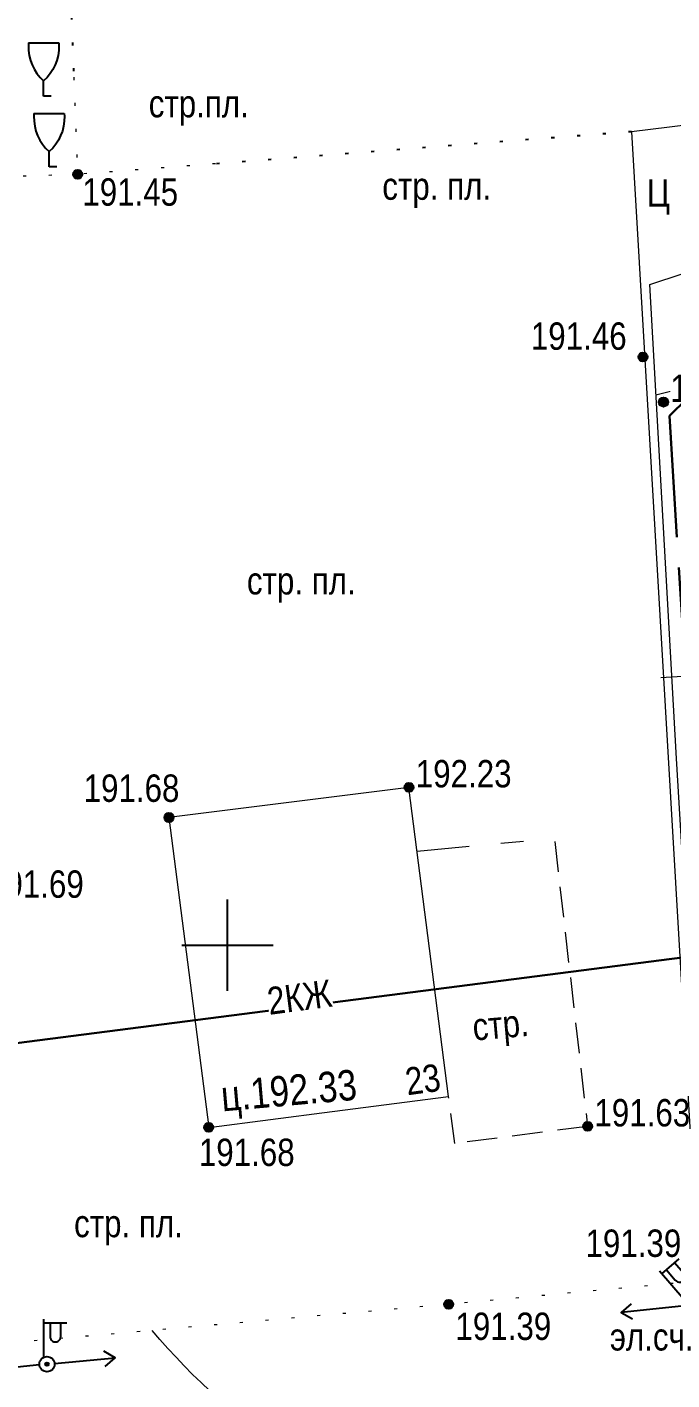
# Model space of a CAD drawing. Header units: millimetres. Extents: x 5990 to 6530, y 11230 to 11520.
# Drawn here: x 6193.4 to 6214.63, y 11435.7 to 11480.19 of the extents above; entities that cross this region are included whole.
import ezdxf
from ezdxf.enums import TextEntityAlignment as Align

# ---------------------------------------------------------------- set-up
doc = ezdxf.new("R2010")
doc.units = ezdxf.units.MM
for name, pattern in [('g5_02x1', [1.5, 1, -0.5]), ('g5_122', [5, 4, -1]), ('g5_366', [0.85, 0.1, -0.75])]:
    doc.linetypes.add(name, pattern=pattern)
for name, color, linetype in [('02 ПЛАНОВО-ВЫСОТНОЕ ОБОСНОВАНИЕ', 7, 'Continuous'), ('03 ЗДАНИЯ И ИХ ЧАСТИ', 7, 'Continuous'), ('04 ПРОМЫШЛЕННЫЕ И СОЦ.-КУЛЬТ. ОБЪЕКТЫ', 7, 'Continuous'), ('06 ВОДОПРОВОД', 7, 'Continuous'), ('07 ЭЛЕКТРОКАБЕЛЬ', 7, 'Continuous'), ('08 ЛЭП', 7, 'Continuous'), ('13 АВТОМОБИЛЬНЫЕ ДОРОГИ', 7, 'Continuous'), ('15 РЕЛЬЕФ', 7, 'Continuous'), ('16 РАСТИТЕЛЬНОСТЬ ГРУНТЫ И БОЛОТА', 7, 'Continuous'), ('17 ОГРАЖДЕНИЯ', 7, 'Continuous')]:
    doc.layers.add(name, color=color, linetype=linetype)
doc.layers.add('18 ГРАНИЦА ТОПОСЪЕМКИ', color=7, linetype='Continuous', plot=False)
doc.styles.add('Д-431', font='ARIALNI_1.TTF', dxfattribs={"height": 0.9})
doc.styles.add('Р-131', font='ARIALN.TTF')
doc.linetypes.add('g5_119_3', pattern='A,4,-1,[31,GUGK_2005.shx,S=0.1,R=0,X=0,Y=0],4,[31,GUGK_2005.shx,S=0.1,R=180,X=0,Y=0],-1', length=10)
doc.linetypes.add('g5_474_1a', pattern='A,1,-0.25,[28,GUGK_2005.shx,S=1,R=0,X=0,Y=0],-0.25,1', length=2.5)

# ---------------------------------------------------------------- blocks, each defined once
blk = doc.blocks.new('_krest')
at = {"color": 3, "linetype": 'ByBlock', "lineweight": -2}
for p, q in [((0, -3), (0, 3)), ((-3, 0), (3, 0))]:
    blk.add_line(p, q, dxfattribs=at)
blk = doc.blocks.new('51999999')
at = {"style": 'Д-431'}
blk.add_text('стр.пл.', height=1.8, dxfattribs=at).set_placement((0, 0), align=Align.MIDDLE)
blk = doc.blocks.new('g5_330')
blk.add_hatch(color=0).paths.add_polyline_path([(0.15, 0, 1), (-0.15, 0, 1)])
at = {"color": 0}
blk.add_circle((0, 0), 0.15, dxfattribs=at)
blk = doc.blocks.new('g5_390_2')
at = {"color": 0}
for points in [[(-0.5, 1.75), (-0.502, 1.658, 0.220516), (0, 0.497, 1.509273)], [(0.5, 1.75), (0.502, 1.658, -0.220516), (0, 0.497, -1.509273)]]:
    blk.add_lwpolyline(points, format="xyb", dxfattribs=at)
for points in [[(-0.5, 1.75), (0.5, 1.75)], [(0, 0), (0, 0.497)], [(0.25, 0), (0, 0)]]:
    blk.add_lwpolyline(points, dxfattribs=at)
blk = doc.blocks.new('71133200')
at = {"layer": '16 РАСТИТЕЛЬНОСТЬ ГРУНТЫ И БОЛОТА', "xscale": 2, "yscale": 2, "zscale": 2}
blk.add_blockref('g5_390_2', (0, 0), dxfattribs=at)
blk = doc.blocks.new('g5_110_1')
at = {"color": 0}
for p, q in [((0, 0), (0, 1.25)), ((0, 1.125), (0.75, 1.125))]:
    blk.add_line(p, q, dxfattribs=at)
blk.add_lwpolyline([(0.2, 1.125), (0.2, 0.682, 1.040016), (0.55, 0.682), (0.55, 1.125)], format="xyb", dxfattribs=at)
blk = doc.blocks.new('g5_115_1')
at = {"color": 0}
for points in [[(0, 0), (2, 0)], [(1.647, -0.252), (2, 0), (1.647, 0.252)]]:
    blk.add_lwpolyline(points, dxfattribs=at)
blk = doc.blocks.new('g5_108a')
h = blk.add_hatch(color=0)
edge = h.paths.add_edge_path()
edge.add_arc((0, 0), 0.06, 0, 360)
at = {"color": 0, "lineweight": 25}
blk.add_circle((0, 0), 0.25, dxfattribs=at)
at = {"color": 0}
blk.add_circle((0, 0), 0.06, dxfattribs=at)

msp = doc.modelspace()

# ---------------------------------------------------------------- linework, layer by layer
at = {"layer": '03 ЗДАНИЯ И ИХ ЧАСТИ', "color": 7, "lineweight": 15}
msp.add_lwpolyline([(6203.447, 11444.533), (6207.278, 11445.025), (6205.97, 11455.19), (6198.07, 11454.2), (6199.38, 11444.01)], close=True, dxfattribs=at)
at = {"layer": '03 ЗДАНИЯ И ИХ ЧАСТИ', "color": 7, "linetype": 'g5_02x1', "lineweight": 15}
msp.add_lwpolyline([(6210.769, 11453.408), (6211.85, 11444.04), (6207.477, 11443.478), (6207.278, 11445.025)], dxfattribs=at)
at = {"layer": '03 ЗДАНИЯ И ИХ ЧАСТИ', "color": 7, "linetype": 'Continuous', "lineweight": 15, "ltscale": 0.5}
for points in [[(6209.74, 11453.415), (6208.993, 11453.343)], [(6207.948, 11453.242), (6206.238, 11453.079)]]:
    msp.add_lwpolyline(points, dxfattribs=at)
at = {"layer": '04 ПРОМЫШЛЕННЫЕ И СОЦ.-КУЛЬТ. ОБЪЕКТЫ', "color": 7, "linetype": 'g5_366', "lineweight": 25, "flags": 128}
for points in [[(6194.942, 11478.742), (6194.143, 11500)], [(6213.299, 11476.752), (6199.606, 11475.699)]]:
    msp.add_lwpolyline(points, dxfattribs=at)
at = {"layer": '04 ПРОМЫШЛЕННЫЕ И СОЦ.-КУЛЬТ. ОБЪЕКТЫ', "color": 7, "linetype": 'g5_366', "lineweight": 15, "flags": 128}
for points in [[(6199.606, 11475.699), (6195.07, 11475.35), (6194.942, 11478.742)], [(6195.07, 11475.35), (6191.121, 11475.209)]]:
    msp.add_lwpolyline(points, dxfattribs=at)
at = {"layer": '04 ПРОМЫШЛЕННЫЕ И СОЦ.-КУЛЬТ. ОБЪЕКТЫ', "color": 7, "linetype": 'g5_366', "lineweight": 15}
msp.add_lwpolyline([(6215.517, 11438.958), (6207.28, 11438.19)], dxfattribs=at)
at = {"layer": '06 ВОДОПРОВОД', "color": 82, "linetype": 'g5_122', "lineweight": 30}
msp.add_lwpolyline([(6215.133, 11467.981), (6214.544, 11467.411), (6215.797, 11447.223), (6217.278, 11446.131), (6219.681, 11445.849), (6222.198, 11446.067)], dxfattribs=at)
at = {"layer": '07 ЭЛЕКТРОКАБЕЛЬ', "color": 1, "linetype": 'g5_119_3', "lineweight": 15, "flags": 128}
msp.add_lwpolyline([(6214.101, 11468.096), (6215.12, 11468.355)], dxfattribs=at)
at = {"layer": '13 АВТОМОБИЛЬНЫЕ ДОРОГИ', "color": 7, "lineweight": 15, "ltscale": 0.5}
msp.add_lwpolyline([(6214.998, 11458.476), (6214.979, 11458.84), (6214.263, 11458.79)], dxfattribs=at)
at = {"layer": '18 ГРАНИЦА ТОПОСЪЕМКИ', "color": 2, "lineweight": 30}
msp.add_lwpolyline([(6177.394, 11250), (6177.354, 11251.127), (6230.217, 11254.348), (6230.438, 11250), (6250, 11250), (6250, 11287.814), (6144.051, 11279.777), (6141.969, 11323.791), (6250, 11335.292), (6250, 11363.999), (6137.205, 11353.136), (6133.809, 11409.649), (6133.809, 11409.649), (6250, 11418.784), (6250, 11500), (6204.091, 11500), (6235.857, 11452.28), (6132.003, 11438.928), (6138.306, 11500), (6038.284, 11500), (6040.478, 11481.045), (6051.473, 11439.881), (6064.107, 11378.144), (6068.931, 11250)], close=True, dxfattribs=at)

# ---------------------------------------------------------------- block references
at = {"layer": '02 ПЛАНОВО-ВЫСОТНОЕ ОБОСНОВАНИЕ', "xscale": 0.5, "yscale": 0.5, "zscale": 0.5}
msp.add_blockref('_krest', (6200, 11450), dxfattribs=at)
msp.add_blockref('_krest', (6200, 11450), dxfattribs=at)
at = {"layer": '02 ПЛАНОВО-ВЫСОТНОЕ ОБОСНОВАНИЕ', "lineweight": 25, "xscale": 0.5, "yscale": 0.5, "zscale": 0.5}
msp.add_blockref('_krest', (6200, 11450), dxfattribs=at)
at = {"layer": '04 ПРОМЫШЛЕННЫЕ И СОЦ.-КУЛЬТ. ОБЪЕКТЫ', "xscale": 0.5, "yscale": 0.5, "zscale": 0.5}
msp.add_blockref('51999999', (6199.053, 11477.54), dxfattribs=at)
at = {"layer": '08 ЛЭП', "color": 7, "lineweight": 15}
for p, rotation in [((6214.944, 11438.126), 185.7972062371542), ((6194.306, 11436.248), 5.186343462103128), ((6193.808, 11436.196), 185.8850377568781)]:
    msp.add_blockref('g5_115_1', p, dxfattribs=dict(at, rotation=rotation))
for name, p in [('g5_110_1', (6193.959, 11436.452)), ('g5_108a', (6194.057, 11436.222))]:
    msp.add_blockref(name, p, dxfattribs=at)
at = {"layer": '15 РЕЛЬЕФ', "color": 7}
msp.add_blockref('g5_330', (6195.07, 11475.35), dxfattribs=at)
at = {"layer": '15 РЕЛЬЕФ', "color": 7, "lineweight": 15, "rotation": 359.7577172586628}
msp.add_blockref('g5_330', (6213.671, 11469.347, 190.427), dxfattribs=at)
at = {"layer": '15 РЕЛЬЕФ', "color": 7, "lineweight": 15}
for p in [(6214.35, 11467.86), (6205.97, 11455.19), (6198.07, 11454.2), (6199.38, 11444.01), (6211.85, 11444.04), (6207.28, 11438.19)]:
    msp.add_blockref('g5_330', p, dxfattribs=at)
at = {"layer": '16 РАСТИТЕЛЬНОСТЬ ГРУНТЫ И БОЛОТА', "color": 7, "lineweight": 15, "xscale": 0.5, "yscale": 0.5, "zscale": 0.5}
for p in [(6193.948, 11477.925), (6194.128, 11475.601)]:
    msp.add_blockref('71133200', p, dxfattribs=at)

# ---------------------------------------------------------------- texts
at = {"layer": '03 ЗДАНИЯ И ИХ ЧАСТИ', "color": 1, "lineweight": 25, "insert": (6205.797, 11445.953), "char_height": 0.9, "attachment_point": 1, "rotation": 7.8855, "style": 'Д-431'}
msp.add_mtext('23', dxfattribs=at)
at = {"layer": '04 ПРОМЫШЛЕННЫЕ И СОЦ.-КУЛЬТ. ОБЪЕКТЫ', "style": 'Д-431'}
for p in [(6206.884, 11474.828), (6202.428, 11461.849)]:
    msp.add_text('стр. пл.', height=0.9, dxfattribs=at).set_placement(p, align=Align.MIDDLE)
at = {"layer": '15 РЕЛЬЕФ', "color": 7, "style": 'Д-431'}
for s, p in [('191.45', (6195.221, 11474.32)), ('191.69', (6192.115, 11451.56))]:
    msp.add_text(s, height=0.9, dxfattribs=at).set_placement(p)

# ---------------------------------------------------------------- next in the draw order: texts
at = {"layer": '03 ЗДАНИЯ И ИХ ЧАСТИ', "color": 7, "lineweight": 25, "attachment_point": 1, "bg_fill": 3, "box_fill_scale": 1, "bg_fill_color": 256, "bg_fill_transparency": 0}
for s, insert, char_height, rotation, style in [('2КЖ', (6201.259, 11448.6), 0.9, 7.5413, 'Р-131'), ('стр.', (6208.025, 11447.756), 0.9, 5.0301, 'Д-431'), ('ц.192.33', (6199.742, 11445.529), 1, 5, 'Д-431')]:
    msp.add_mtext(s, dxfattribs=dict(at, insert=insert, char_height=char_height, rotation=rotation, style=style))
at = {"layer": '04 ПРОМЫШЛЕННЫЕ И СОЦ.-КУЛЬТ. ОБЪЕКТЫ', "color": 7, "lineweight": 25, "insert": (6194.949, 11441.298), "char_height": 0.9, "attachment_point": 1, "style": 'Д-431', "bg_fill": 3, "box_fill_scale": 1, "bg_fill_color": 256, "bg_fill_transparency": 0}
msp.add_mtext('стр. пл.', dxfattribs=at)
at = {"layer": '07 ЭЛЕКТРОКАБЕЛЬ', "color": 7, "lineweight": 25, "insert": (6212.586, 11437.571), "char_height": 0.9, "attachment_point": 1, "style": 'Д-431', "bg_fill": 3, "box_fill_scale": 1, "bg_fill_color": 256, "bg_fill_transparency": 0}
msp.add_mtext('эл.сч.', dxfattribs=at)
at = {"layer": '13 АВТОМОБИЛЬНЫЕ ДОРОГИ', "color": 7, "lineweight": 25, "insert": (6213.796, 11475.186), "char_height": 0.9, "width": 0.76393, "attachment_point": 1, "style": 'Д-431', "bg_fill": 3, "box_fill_scale": 1, "bg_fill_color": 256, "bg_fill_transparency": 0}
msp.add_mtext('Ц', dxfattribs=at)
at = {"layer": '15 РЕЛЬЕФ', "color": 7, "lineweight": 25, "char_height": 0.9, "attachment_point": 1, "style": 'Д-431', "bg_fill": 3, "box_fill_scale": 1, "bg_fill_color": 256, "bg_fill_transparency": 0}
for s, insert in [('192.23', (6206.195, 11456.09)), ('191.68', (6195.263, 11455.614)), ('191.63', (6212.075, 11444.94)), ('191.68', (6199.056, 11443.639)), ('191.39', (6211.782, 11440.65)), ('191.39', (6207.501, 11437.918))]:
    msp.add_mtext(s, dxfattribs=dict(at, insert=insert))

# ---------------------------------------------------------------- next in the draw order: linework, layer by layer
at = {"layer": '04 ПРОМЫШЛЕННЫЕ И СОЦ.-КУЛЬТ. ОБЪЕКТЫ', "color": 7, "linetype": 'g5_366', "lineweight": 15}
msp.add_line((6207.28, 11438.19), (6192.49, 11436.89), dxfattribs=at)
at = {"layer": '07 ЭЛЕКТРОКАБЕЛЬ', "color": 1, "linetype": 'g5_119_3', "lineweight": 15, "flags": 128}
msp.add_lwpolyline([(6215.612, 11438.015), (6215.683, 11439.361), (6215.414, 11445.555), (6214.775, 11456.135), (6213.896, 11471.724), (6214.993, 11472.094)], dxfattribs=at)
at = {"layer": '15 РЕЛЬЕФ', "color": 32, "lineweight": 15}
msp.add_lwpolyline([(6219.376, 11424.69, 0.033706), (6221.127, 11425.723, 0.279465), (6221.519, 11426.591, 0.248421), (6220.523, 11428.027, 0.103014), (6215.038, 11429.554, -0.047847), (6207.925, 11430.716, -0.155626), (6197.521, 11437.332, 0.46782)], format="xyb", dxfattribs=at)
at = {"layer": '17 ОГРАЖДЕНИЯ', "color": 7, "linetype": 'g5_474_1a', "lineweight": 15}
msp.add_lwpolyline([(6229.356, 11476.58), (6228.123, 11478.566), (6213.299, 11476.752), (6215.517, 11438.958), (6215.932, 11438.979)], dxfattribs=at)

# ---------------------------------------------------------------- next in the draw order: block references
at = {"layer": '08 ЛЭП', "color": 7, "lineweight": 15, "rotation": 40.92276230095996}
msp.add_blockref('g5_110_1', (6215.034, 11438.34), dxfattribs=at)

# ---------------------------------------------------------------- next in the draw order: texts
at = {"layer": '15 РЕЛЬЕФ', "color": 7, "lineweight": 25, "char_height": 0.9, "attachment_point": 1, "style": 'Д-431', "bg_fill": 3, "box_fill_scale": 1, "bg_fill_color": 256, "bg_fill_transparency": 0}
for s, insert in [('191.46', (6209.983, 11470.481)), ('191.42', (6214.575, 11468.76))]:
    msp.add_mtext(s, dxfattribs=dict(at, insert=insert))

doc.saveas('drawing.dxf')
